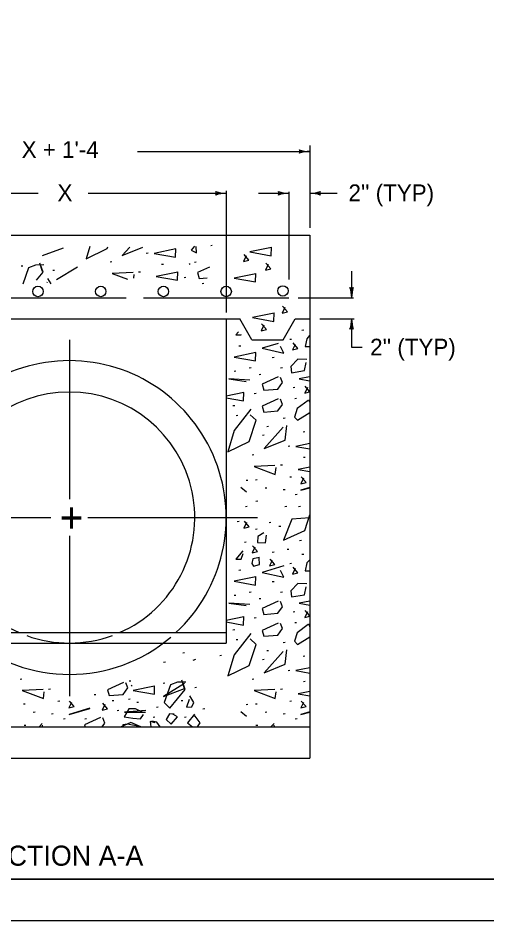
# Model space of a CAD drawing. Extents: x 997.6 to 1036.6, y 998.9 to 1022.7.
# Drawn here: x 1012.61 to 1018.21, y 1000 to 1010.79 of the extents above; entities that cross this region are included whole.
import ezdxf

# ---------------------------------------------------------------- set-up
doc = ezdxf.new("R2010")
doc.units = 0
for name, color, linetype in [('Level 1', 7, 'Continuous'), ('Level 10', 7, 'Continuous'), ('Level 11', 7, 'Continuous'), ('Level 14', 7, 'Continuous')]:
    doc.layers.add(name, color=color, linetype=linetype)

msp = doc.modelspace()

# ---------------------------------------------------------------- linework, layer by layer
at = {"layer": 'Level 1'}
for p, q in [((1016.095, 1009.268), (1016.095, 1008.284)), ((1014.036, 1009.196), (1016.095, 1009.196)), ((1011.345, 1008.696), (1012.849, 1008.696)), ((1013.444, 1008.696), (1015.095, 1008.696)), ((1015.095, 1008.724), (1015.095, 1007.271)), ((1015.48, 1008.696), (1015.845, 1008.696)), ((1015.845, 1008.713), (1015.845, 1007.667)), ((1016.095, 1008.696), (1016.422, 1008.696)), ((1010.345, 1008.196), (1016.095, 1008.196)), ((1016.095, 1008.196), (1016.095, 1001.946)), ((1016.595, 1007.766), (1016.595, 1007.446)), ((1011.765, 1007.446), (1013.901, 1007.446)), ((1014.106, 1007.446), (1015.845, 1007.446)), ((1015.956, 1007.446), (1016.616, 1007.446)), ((1011.345, 1007.196), (1015.095, 1007.196)), ((1015.093, 1007.196), (1015.095, 1007.196)), ((1015.095, 1007.196), (1015.095, 1003.321)), ((1015.095, 1007.196), (1015.26, 1007.196)), ((1015.404, 1006.946), (1015.26, 1007.196)), ((1015.777, 1006.946), (1015.921, 1007.196)), ((1015.921, 1007.196), (1016.093, 1007.196)), ((1016.217, 1007.196), (1016.627, 1007.196)), ((1016.595, 1007.196), (1016.595, 1006.858)), ((1013.22, 1006.945), (1013.22, 1005.041)), ((1015.404, 1006.946), (1015.777, 1006.946)), ((1016.595, 1006.858), (1016.72, 1006.858)), ((1010.89, 1004.821), (1013, 1004.821)), ((1013.44, 1004.821), (1015.468, 1004.821)), ((1013.22, 1004.601), (1013.22, 1002.686)), ((1011.345, 1003.446), (1015.095, 1003.446)), ((1011.345, 1003.321), (1015.095, 1003.321)), ((1010.345, 1002.321), (1016.095, 1002.321)), ((1010.345, 1001.946), (1016.095, 1001.946))]:
    msp.add_line(p, q, dxfattribs=at)
for points in [[(1012.898, 1007.953), (1013.149, 1008.046)], [(1013.463, 1008.062), (1013.42, 1007.914)], [(1013.42, 1007.914), (1013.673, 1008.037)], [(1013.673, 1008.037), (1013.68, 1008.058)], [(1013.943, 1008.054), (1013.852, 1007.952)], [(1013.852, 1007.952), (1014.1, 1008.051)], [(1014.492, 1008.032), (1014.233, 1007.978), (1014.489, 1007.933), (1014.492, 1008.034)], [(1014.716, 1008.066), (1014.676, 1008.018)], [(1014.74, 1007.986), (1014.737, 1008.061)], [(1014.928, 1008.071), (1014.912, 1008.069)], [(1015.638, 1008.049), (1015.379, 1007.996), (1015.635, 1007.95), (1015.638, 1008.052)], [(1014.161, 1007.98), (1014.14, 1007.977)], [(1014.676, 1008.018), (1014.74, 1007.986)], [(1015.335, 1007.949), (1015.303, 1007.882), (1015.367, 1007.898), (1015.309, 1007.965)], [(1012.664, 1007.827), (1012.643, 1007.824)], [(1012.815, 1007.838), (1012.732, 1007.806)], [(1012.914, 1007.841), (1012.815, 1007.838)], [(1012.898, 1007.763), (1012.868, 1007.862)], [(1012.906, 1007.753), (1012.874, 1007.843)], [(1013.729, 1007.875), (1013.708, 1007.873)], [(1014.344, 1007.847), (1014.323, 1007.844)], [(1014.663, 1007.854), (1014.652, 1007.846)], [(1014.737, 1007.873), (1014.716, 1007.87)], [(1015.597, 1007.844), (1015.565, 1007.777), (1015.629, 1007.793), (1015.571, 1007.86)], [(1012.732, 1007.806), (1012.662, 1007.61)], [(1012.829, 1007.658), (1012.906, 1007.753)], [(1013.044, 1007.775), (1013.023, 1007.772)], [(1013.317, 1007.814), (1013.066, 1007.66)], [(1013.982, 1007.75), (1013.732, 1007.739)], [(1013.732, 1007.739), (1013.917, 1007.669)], [(1013.99, 1007.681), (1013.996, 1007.726)], [(1014.07, 1007.755), (1014.048, 1007.752)], [(1014.518, 1007.754), (1014.259, 1007.701)], [(1014.515, 1007.656), (1014.518, 1007.757)], [(1014.896, 1007.815), (1014.753, 1007.749)], [(1014.753, 1007.749), (1014.772, 1007.679)], [(1015.449, 1007.735), (1015.191, 1007.681), (1015.447, 1007.636), (1015.449, 1007.737)], [(1012.954, 1007.633), (1012.952, 1007.627)], [(1013.002, 1007.615), (1012.962, 1007.678)], [(1014.259, 1007.701), (1014.515, 1007.656)], [(1014.613, 1007.689), (1014.591, 1007.687)], [(1014.772, 1007.679), (1014.866, 1007.687)], [(1014.829, 1007.617), (1014.807, 1007.615)], [(1015.796, 1007.331), (1015.764, 1007.264), (1015.828, 1007.28), (1015.77, 1007.347)], [(1015.669, 1007.263), (1015.411, 1007.21), (1015.667, 1007.165), (1015.669, 1007.266)], [(1015.545, 1007.121), (1015.513, 1007.054), (1015.577, 1007.07), (1015.518, 1007.137)], [(1015.242, 1007.042), (1015.21, 1007.003)], [(1015.21, 1007.003), (1015.274, 1007.003)], [(1015.274, 1007.003), (1015.276, 1007.008)], [(1016.022, 1007.061), (1016, 1007.058)], [(1016.058, 1006.957), (1016.039, 1006.864)], [(1016.093, 1006.995), (1016.058, 1006.957)], [(1015.269, 1006.871), (1015.248, 1006.868)], [(1015.716, 1006.902), (1015.527, 1006.845)], [(1015.783, 1006.787), (1015.743, 1006.867)], [(1015.878, 1006.95), (1015.856, 1006.947)], [(1015.922, 1006.891), (1015.89, 1006.824), (1015.954, 1006.84), (1015.895, 1006.907)], [(1016.039, 1006.864), (1016.093, 1006.864)], [(1015.449, 1006.792), (1015.191, 1006.739), (1015.447, 1006.693), (1015.449, 1006.795)], [(1015.527, 1006.845), (1015.783, 1006.787)], [(1015.668, 1006.734), (1015.647, 1006.731)], [(1016.058, 1006.709), (1015.954, 1006.712), (1015.869, 1006.627), (1015.877, 1006.552), (1016.031, 1006.579), (1016.053, 1006.672)], [(1015.21, 1006.57), (1015.189, 1006.567)], [(1015.393, 1006.609), (1015.372, 1006.607)], [(1015.511, 1006.531), (1015.49, 1006.528)], [(1015.767, 1006.609), (1015.745, 1006.607)], [(1015.378, 1006.461), (1015.127, 1006.477), (1015.335, 1006.448)], [(1015.717, 1006.501), (1015.527, 1006.413), (1015.546, 1006.344), (1015.714, 1006.357), (1015.77, 1006.435), (1015.746, 1006.496)], [(1016.093, 1006.502), (1015.969, 1006.477)], [(1015.969, 1006.477), (1016.093, 1006.455)], [(1015.305, 1006.314), (1015.095, 1006.271)], [(1015.303, 1006.215), (1015.305, 1006.317)], [(1015.917, 1006.374), (1015.896, 1006.371)], [(1016.066, 1006.374), (1016.034, 1006.307)], [(1016.034, 1006.307), (1016.093, 1006.322)], [(1016.093, 1006.328), (1016.039, 1006.39)], [(1015.095, 1006.252), (1015.303, 1006.215)], [(1015.452, 1006.302), (1015.431, 1006.299)], [(1015.717, 1006.239), (1015.527, 1006.151), (1015.546, 1006.082), (1015.714, 1006.095), (1015.77, 1006.173), (1015.746, 1006.234)], [(1015.937, 1006.243), (1015.915, 1006.24)], [(1016.077, 1006.221), (1015.943, 1006.123)], [(1016.094, 1006.2), (1016.087, 1006.229)], [(1015.389, 1006.115), (1015.191, 1005.861), (1015.117, 1005.608), (1015.37, 1005.73), (1015.455, 1005.984), (1015.383, 1006.05)], [(1015.197, 1006.158), (1015.176, 1006.155)], [(1015.943, 1006.123), (1015.911, 1006.021)], [(1015.236, 1006.04), (1015.215, 1006.037)], [(1015.799, 1006.007), (1015.778, 1006.005)], [(1015.911, 1006.021), (1015.949, 1005.984)], [(1015.949, 1005.984), (1016.094, 1006.076)], [(1015.778, 1005.901), (1015.549, 1005.645), (1015.802, 1005.746), (1015.821, 1005.92)], [(1015.603, 1005.909), (1015.582, 1005.906)], [(1015.551, 1005.804), (1015.529, 1005.802)], [(1016.035, 1005.844), (1016.014, 1005.841)], [(1015.858, 1005.673), (1015.837, 1005.671)], [(1016.094, 1005.705), (1015.93, 1005.672)], [(1015.93, 1005.672), (1016.094, 1005.643)], [(1015.426, 1005.569), (1015.405, 1005.566)], [(1015.679, 1005.443), (1015.429, 1005.433), (1015.682, 1005.337), (1015.693, 1005.419)], [(1015.767, 1005.448), (1015.745, 1005.446)], [(1016.041, 1005.54), (1016.02, 1005.537)], [(1016.094, 1005.423), (1015.956, 1005.394)], [(1015.956, 1005.394), (1016.094, 1005.37)], [(1015.354, 1005.265), (1015.333, 1005.262)], [(1015.465, 1005.272), (1015.444, 1005.269)], [(1015.878, 1005.304), (1015.856, 1005.302)], [(1016.02, 1005.291), (1015.988, 1005.224), (1016.052, 1005.24), (1015.993, 1005.307)], [(1015.338, 1005.123), (1015.271, 1005.179)], [(1015.583, 1005.173), (1015.562, 1005.171)], [(1015.799, 1005.154), (1015.778, 1005.151)], [(1016.094, 1005.179), (1015.989, 1005.147)], [(1015.989, 1005.147), (1016.094, 1005.176)], [(1015.472, 1005.016), (1015.451, 1005.014)], [(1015.943, 1005.095), (1015.922, 1005.092)], [(1015.348, 1004.951), (1015.326, 1004.948)], [(1015.819, 1004.951), (1015.798, 1004.948)], [(1015.983, 1004.951), (1015.961, 1004.948)], [(1015.882, 1004.801), (1015.781, 1004.55)], [(1016.094, 1004.818), (1015.882, 1004.801)], [(1016.034, 1004.667), (1016.094, 1004.852)], [(1015.249, 1004.774), (1015.228, 1004.771)], [(1015.339, 1004.761), (1015.307, 1004.694), (1015.371, 1004.71), (1015.313, 1004.777)], [(1015.629, 1004.761), (1015.608, 1004.758)], [(1015.747, 1004.715), (1015.726, 1004.713)], [(1015.465, 1004.683), (1015.444, 1004.68)], [(1015.546, 1004.638), (1015.474, 1004.593), (1015.471, 1004.523), (1015.565, 1004.518), (1015.578, 1004.609)], [(1015.781, 1004.55), (1016.034, 1004.667)], [(1015.335, 1004.525), (1015.313, 1004.523)], [(1015.438, 1004.466), (1015.406, 1004.4), (1015.47, 1004.416), (1015.411, 1004.482)], [(1015.996, 1004.545), (1015.974, 1004.542)], [(1015.293, 1004.425), (1015.21, 1004.323), (1015.274, 1004.323), (1015.298, 1004.39)], [(1015.668, 1004.408), (1015.647, 1004.405)], [(1015.845, 1004.44), (1015.824, 1004.438)], [(1016.022, 1004.381), (1016, 1004.379)], [(1015.493, 1004.345), (1015.415, 1004.326), (1015.402, 1004.27), (1015.423, 1004.241), (1015.493, 1004.259), (1015.49, 1004.339)], [(1015.647, 1004.309), (1015.615, 1004.243), (1015.679, 1004.259), (1015.62, 1004.325)], [(1015.878, 1004.27), (1015.856, 1004.268)], [(1016.058, 1004.278), (1016.039, 1004.184)], [(1016.094, 1004.317), (1016.058, 1004.278)], [(1015.269, 1004.192), (1015.248, 1004.189)], [(1015.783, 1004.243), (1015.527, 1004.166), (1015.783, 1004.107), (1015.743, 1004.187)], [(1015.922, 1004.211), (1015.89, 1004.144), (1015.954, 1004.16), (1015.895, 1004.227)], [(1016.039, 1004.184), (1016.094, 1004.184)], [(1015.449, 1004.112), (1015.191, 1004.059), (1015.447, 1004.014), (1015.449, 1004.115)], [(1015.668, 1004.054), (1015.647, 1004.052)], [(1016.058, 1004.03), (1015.954, 1004.032), (1015.869, 1003.947), (1015.877, 1003.872), (1016.031, 1003.899), (1016.053, 1003.992)], [(1015.21, 1003.891), (1015.189, 1003.888)], [(1015.393, 1003.93), (1015.372, 1003.927)], [(1015.511, 1003.851), (1015.49, 1003.849)], [(1015.767, 1003.93), (1015.745, 1003.927)], [(1015.378, 1003.782), (1015.127, 1003.798), (1015.335, 1003.768)], [(1015.717, 1003.822), (1015.527, 1003.734), (1015.546, 1003.664), (1015.714, 1003.678), (1015.77, 1003.755), (1015.746, 1003.816)], [(1016.095, 1003.823), (1015.969, 1003.797)], [(1015.969, 1003.797), (1016.095, 1003.775)], [(1015.305, 1003.635), (1015.095, 1003.591)], [(1015.303, 1003.536), (1015.305, 1003.637)], [(1015.452, 1003.622), (1015.431, 1003.62)], [(1015.917, 1003.694), (1015.896, 1003.692)], [(1016.066, 1003.694), (1016.034, 1003.627)], [(1016.034, 1003.627), (1016.095, 1003.643)], [(1016.095, 1003.647), (1016.039, 1003.71)], [(1015.095, 1003.573), (1015.303, 1003.536)], [(1015.717, 1003.56), (1015.527, 1003.472), (1015.546, 1003.403), (1015.714, 1003.416), (1015.77, 1003.493), (1015.746, 1003.555)], [(1015.937, 1003.563), (1015.915, 1003.561)], [(1016.077, 1003.542), (1015.943, 1003.443)], [(1016.095, 1003.515), (1016.087, 1003.55)], [(1015.389, 1003.435), (1015.191, 1003.182), (1015.117, 1002.928), (1015.37, 1003.051), (1015.455, 1003.304), (1015.383, 1003.371)], [(1015.197, 1003.478), (1015.176, 1003.476)], [(1015.943, 1003.443), (1015.911, 1003.342)], [(1015.949, 1003.304), (1016.095, 1003.397)], [(1015.236, 1003.36), (1015.215, 1003.358)], [(1015.799, 1003.328), (1015.778, 1003.325)], [(1015.911, 1003.342), (1015.949, 1003.304)], [(1014.597, 1003.203), (1014.576, 1003.201)], [(1015.778, 1003.222), (1015.549, 1002.966), (1015.802, 1003.067), (1015.821, 1003.24)], [(1015.603, 1003.23), (1015.582, 1003.227)], [(1014.368, 1003.092), (1014.347, 1003.089)], [(1014.728, 1003.126), (1014.696, 1003.112)], [(1015.04, 1003.171), (1015.019, 1003.168)], [(1015.551, 1003.125), (1015.529, 1003.122)], [(1016.035, 1003.164), (1016.014, 1003.161)], [(1015.858, 1002.994), (1015.837, 1002.991)], [(1016.095, 1003.026), (1015.93, 1002.992)], [(1015.93, 1002.992), (1016.095, 1002.963)], [(1012.653, 1002.889), (1012.632, 1002.887)], [(1013.956, 1002.867), (1013.934, 1002.864)], [(1014.595, 1002.839), (1014.344, 1002.684), (1014.595, 1002.777), (1014.565, 1002.876)], [(1014.611, 1002.855), (1014.512, 1002.852), (1014.429, 1002.82), (1014.355, 1002.612), (1014.421, 1002.543), (1014.603, 1002.767), (1014.571, 1002.857)], [(1015.426, 1002.889), (1015.405, 1002.887)], [(1016.041, 1002.86), (1016.02, 1002.858)], [(1012.906, 1002.764), (1012.656, 1002.753), (1012.909, 1002.657), (1012.92, 1002.74)], [(1012.993, 1002.769), (1012.972, 1002.766)], [(1013.866, 1002.85), (1013.677, 1002.762)], [(1013.677, 1002.762), (1013.696, 1002.693)], [(1013.864, 1002.706), (1013.92, 1002.784)], [(1013.92, 1002.784), (1013.896, 1002.845)], [(1013.971, 1002.807), (1013.96, 1002.812)], [(1014.24, 1002.807), (1013.982, 1002.754), (1014.238, 1002.709), (1014.24, 1002.81)], [(1014.361, 1002.841), (1014.34, 1002.838)], [(1014.741, 1002.788), (1014.72, 1002.786)], [(1015.679, 1002.764), (1015.429, 1002.753), (1015.682, 1002.657), (1015.693, 1002.74)], [(1015.767, 1002.769), (1015.745, 1002.766)], [(1013.537, 1002.703), (1013.515, 1002.701)], [(1013.696, 1002.693), (1013.864, 1002.706)], [(1013.949, 1002.651), (1013.928, 1002.648)], [(1014.651, 1002.647), (1014.621, 1002.556), (1014.685, 1002.559), (1014.709, 1002.612), (1014.659, 1002.692)], [(1016.095, 1002.743), (1015.956, 1002.715)], [(1015.956, 1002.715), (1016.095, 1002.69)], [(1012.692, 1002.592), (1012.671, 1002.589)], [(1013.105, 1002.625), (1013.083, 1002.622)], [(1013.247, 1002.611), (1013.215, 1002.545), (1013.279, 1002.561), (1013.22, 1002.627)], [(1013.466, 1002.543), (1013.216, 1002.468), (1013.466, 1002.537)], [(1013.646, 1002.585), (1013.614, 1002.519), (1013.678, 1002.535), (1013.62, 1002.601)], [(1013.753, 1002.631), (1013.731, 1002.629)], [(1014.104, 1002.492), (1014.011, 1002.535), (1013.931, 1002.535), (1013.875, 1002.439), (1013.981, 1002.425), (1014.069, 1002.415), (1014.107, 1002.468)], [(1014.047, 1002.612), (1014.026, 1002.609)], [(1014.283, 1002.553), (1014.261, 1002.55)], [(1014.577, 1002.631), (1014.556, 1002.629)], [(1014.839, 1002.533), (1014.818, 1002.53)], [(1015.354, 1002.586), (1015.333, 1002.583)], [(1015.465, 1002.592), (1015.444, 1002.589)], [(1015.878, 1002.625), (1015.856, 1002.622)], [(1016.02, 1002.611), (1015.988, 1002.545), (1016.052, 1002.561), (1015.993, 1002.627)], [(1012.81, 1002.494), (1012.789, 1002.491)], [(1013.026, 1002.474), (1013.005, 1002.472)], [(1013.592, 1002.432), (1013.402, 1002.344)], [(1013.645, 1002.365), (1013.621, 1002.426)], [(1013.812, 1002.514), (1013.79, 1002.511)], [(1014.133, 1002.516), (1013.88, 1002.495), (1014.131, 1002.495)], [(1014.244, 1002.435), (1014.222, 1002.432)], [(1014.475, 1002.473), (1014.416, 1002.476), (1014.379, 1002.407), (1014.437, 1002.353), (1014.512, 1002.439), (1014.459, 1002.471)], [(1014.617, 1002.435), (1014.595, 1002.432)], [(1014.717, 1002.471), (1014.632, 1002.369)], [(1014.725, 1002.447), (1014.696, 1002.447)], [(1014.784, 1002.369), (1014.725, 1002.447)], [(1015.338, 1002.444), (1015.271, 1002.5)], [(1015.583, 1002.494), (1015.562, 1002.491)], [(1015.799, 1002.474), (1015.778, 1002.472)], [(1016.095, 1002.5), (1015.989, 1002.468)], [(1015.989, 1002.468), (1016.095, 1002.497)], [(1012.699, 1002.337), (1012.678, 1002.334)], [(1012.896, 1002.361), (1012.858, 1002.321)], [(1012.9, 1002.321), (1012.898, 1002.34)], [(1013.17, 1002.415), (1013.149, 1002.413)], [(1013.402, 1002.344), (1013.408, 1002.321)], [(1013.425, 1002.415), (1013.404, 1002.413)], [(1013.613, 1002.321), (1013.645, 1002.365)], [(1013.955, 1002.372), (1013.84, 1002.321)], [(1013.861, 1002.343), (1013.855, 1002.321)], [(1013.917, 1002.351), (1013.861, 1002.343)], [(1014.059, 1002.324), (1013.917, 1002.351)], [(1014.075, 1002.321), (1013.955, 1002.372)], [(1014.245, 1002.367), (1014.187, 1002.383)], [(1014.187, 1002.383), (1014.193, 1002.321)], [(1014.267, 1002.377), (1014.208, 1002.388)], [(1014.307, 1002.321), (1014.267, 1002.377)], [(1014.306, 1002.321), (1014.307, 1002.321)], [(1014.632, 1002.369), (1014.691, 1002.321)], [(1014.752, 1002.321), (1014.784, 1002.369)], [(1015.472, 1002.337), (1015.451, 1002.334)], [(1015.669, 1002.361), (1015.631, 1002.321)], [(1015.673, 1002.321), (1015.671, 1002.34)], [(1015.943, 1002.415), (1015.922, 1002.413)]]:
    msp.add_lwpolyline(points, dxfattribs=at)
for centre in [(1012.845, 1007.523), (1013.595, 1007.523), (1014.345, 1007.523), (1015.095, 1007.523), (1015.774, 1007.529)]:
    msp.add_circle(centre, 0.0625, dxfattribs=at)
for centre, radius, start, end in [((1015.947, 1009.196), 0.0312, 318.7746, 40.8913), ((1016.095, 1009.587), 0.391, 251.3472, 269.9939), ((1016.095, 1008.805), 0.391, 90, 108.6688), ((1016.095, 1008.805), 0.391, 89.9878, 90), ((1014.947, 1008.696), 0.0312, 318.7746, 40.8913), ((1015.095, 1009.087), 0.391, 251.3472, 269.9939), ((1015.095, 1008.305), 0.391, 90, 108.6688), ((1015.095, 1008.305), 0.391, 89.9878, 90), ((1015.697, 1008.696), 0.0312, 318.7746, 40.8913), ((1015.845, 1009.087), 0.391, 251.3472, 269.9939), ((1015.845, 1008.305), 0.391, 90, 108.6688), ((1015.845, 1008.305), 0.391, 89.9878, 90), ((1016.095, 1009.087), 0.391, 270, 288.6688), ((1016.095, 1008.305), 0.391, 71.3472, 89.9939), ((1016.095, 1009.087), 0.391, 269.9878, 270), ((1016.244, 1008.696), 0.0312, 138.7746, 220.8913), ((1016.595, 1007.594), 0.0312, 228.7746, 310.8913), ((1016.205, 1007.446), 0.391, 0, 18.6688), ((1016.986, 1007.446), 0.391, 161.3472, 179.9939), ((1016.205, 1007.446), 0.391, 359.9878, 0), ((1016.205, 1007.196), 0.391, 341.3472, 359.9939), ((1016.986, 1007.196), 0.391, 180, 198.6688), ((1016.986, 1007.196), 0.391, 179.9878, 180), ((1016.595, 1007.047), 0.0312, 48.7746, 130.8913), ((1013.22, 1004.821), 1.875, 312.8333, 227.1666), ((1013.22, 1004.821), 1.5, 293.5565, 246.4428), ((1013.22, 1004.821), 1.5, 250.1173, 290.1696), ((1013.22, 1004.821), 1.875, 229.8586, 310.3482)]:
    msp.add_arc(centre, radius, start, end, dxfattribs=at)
at = {"layer": 'Level 10'}
msp.add_line((1035.5, 1000.5), (1007, 1000.5), dxfattribs=at)
at = {"layer": 'Level 11'}
msp.add_lwpolyline([(1007, 1000.5), (1035.5, 1000.5), (1035.5, 1021.5), (1007, 1021.5)], close=True, dxfattribs=at)
at = {"layer": 'Level 14'}
msp.add_line((1036, 1000), (1000, 1000), dxfattribs=at)

# ---------------------------------------------------------------- texts
at = {"layer": 'Level 1'}
for s, height, p in [("X + 1'-4", 0.2, (1012.65, 1009.119)), ('X', 0.2, (1013.078, 1008.602)), ("2'' (TYP)", 0.2, (1016.558, 1008.602)), ("2'' (TYP)", 0.2, (1016.817, 1006.758)), ('+', 0.36, (1013.104, 1004.641)), ('SECTION A-A', 0.24, (1012.054, 1000.66))]:
    msp.add_text(s, height=height, dxfattribs=at).set_placement(p)

doc.saveas('drawing.dxf')
